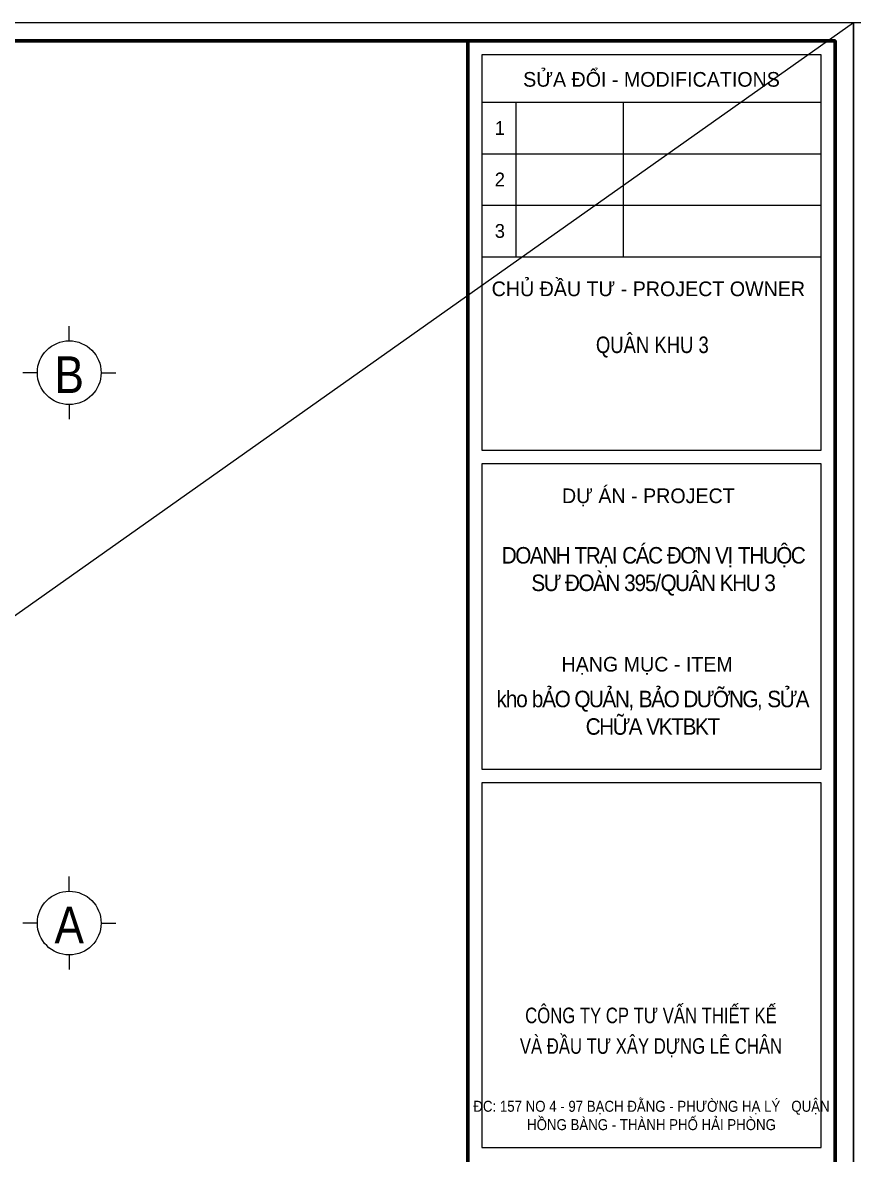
# Model space of a CAD drawing. Header units: millimetres. Extents: x -211129 to 461116, y -574633 to 115.
# Drawn here: x -24463 to -15409, y -544029 to -531691 of the extents above; entities that cross this region are included whole.
import ezdxf
from ezdxf.enums import TextEntityAlignment as Align

# ---------------------------------------------------------------- set-up
doc = ezdxf.new("R2010")
doc.units = ezdxf.units.MM
doc.header["$MEASUREMENT"] = 0
doc.layers.get('Defpoints').update_dxf_attribs({"color": 1})
for name, color, linetype, lineweight in [('08. Net Text', 3, 'Continuous', 13), ('Khungten_LCDI', 7, 'Continuous', 5), ('LC ISO', 153, 'Continuous', 13), ('LC Net manh', 133, 'Continuous', 5), ('LC Net thay', 63, 'Continuous', 25), ('LC Text1', 3, 'Continuous', 20)]:
    doc.layers.add(name, color=color, linetype=linetype, lineweight=lineweight)
doc.layers.add('KCS_Plotter', color=11, linetype='Continuous', plot=False)
doc.styles.add('Khungten', font='VHAVAN.TTF', dxfattribs={"width": 0.9, "height": 5000})
doc.styles.add('LC 1', font='VHAVANB.TTF')
doc.styles.add('Text Khung Ten', font='VHAVAN.TTF')
doc.styles.add('Title', font='VHBLACK.TTF', dxfattribs={"width": 0.8})

# ---------------------------------------------------------------- blocks, each defined once
blk = doc.blocks.new('TTRUC')
at = {"layer": 'LC ISO'}
for p, q in [((0, 6.95), (0, 10.13)), ((-6.95, 0), (-10.13, 0)), ((6.95, 0), (10.13, 0)), ((0, -6.95), (0, -10.13))]:
    blk.add_line(p, q, dxfattribs=at)
at = {"layer": 'LC Net manh'}
blk.add_circle((0, 0), 6.95, dxfattribs=at)
blk = doc.blocks.new('lcdi fix')
at = {"layer": 'Defpoints', "lineweight": 0}
blk.add_lwpolyline([(-1200, -14850), (-1200, 14850), (40800, 14850), (40800, -14850)], close=True, dxfattribs=at)
at = {"layer": 'Khungten_LCDI', "color": 5, "lineweight": 60}
blk.add_line((36600, 14650), (36600, -14650), dxfattribs=at)
at = {"layer": 'Khungten_LCDI', "color": 5, "lineweight": 25}
blk.add_line((40600, -14650), (40600, 14650), dxfattribs=at)
at = {"layer": 'Khungten_LCDI', "color": 9, "lineweight": 15}
for p, q in [((36750, 13981.3), (40450, 13981.3)), ((37122.7, 13981.3), (37122.7, 12296.8)), ((38292.8, 13981.3), (38292.8, 12296.8)), ((36750, 13419.8), (40450, 13419.8)), ((36750, 12858.3), (40450, 12858.3)), ((36750, 12296.8), (40450, 12296.8))]:
    blk.add_line(p, q, dxfattribs=at)
at = {"layer": 'Khungten_LCDI', "color": 5, "lineweight": 60}
blk.add_lwpolyline([(0, -14650), (0, 14650), (40600, 14650), (40600, -14650)], close=True, dxfattribs=at)
at = {"layer": 'Khungten_LCDI', "color": 9, "lineweight": 15}
for points in [[(36750, 10190.4), (40450, 10190.4), (40450, 14500), (36750, 14500)], [(36750, 6711.5), (40450, 6711.5), (40450, 10040.4), (36750, 10040.4)], [(36750, 2587.2), (40450, 2587.2), (40450, 6561.5), (36750, 6561.5)]]:
    blk.add_lwpolyline(points, close=True, dxfattribs=at)
at = {"color": 7, "style": 'Khungten'}
for s, p in [('söa ®æi - modifications', (38600, 14151.5)), ('chñ ®Çu t\xad - project owner', (38565.6, 11868.2)), ('dù ¸n - project', (38565.6, 9611.8)), ('h¹ng môc - item', (38552.5, 7775.6))]:
    blk.add_text(s, height=160, dxfattribs=at).set_placement(p, align=Align.CENTER)
at = {"color": 7, "style": 'Title', "width": 0.8}
for s, p in [('c«ng ty cp t\xad vÊn thiÕt kÕ', (38594.2, 3941.9)), ('vµ ®Çu t\xad x©y dùng lª ch©n', (38594.2, 3608.6))]:
    blk.add_text(s, height=170, dxfattribs=at).set_placement(p, align=Align.CENTER)
at = {"color": 4, "char_height": 180, "attachment_point": 5, "style": 'Khungten'}
for s, insert, width in [('{\\f.VnArialH|b0|i0|c0|p34;\\W0.8;qu©n khu 3}', (38609, 11313), 2315.239), ('{\\f.VnArialH|b0|i0|c0|p34;\\W0.9;\\T0.9;doanh tr¹i c¸c ®¬n vÞ thuéc s\xad ®oµn 395/qu©n khu 3}', (38616.6, 8868.3), 3461.975), ('{\\f.VnArialH|b0|i0|c0|p34;\\T0.9;kho b\\fArial|b0|i0|c0|p34;ẢO QUẢN, BẢO DƯỠNG, SỬA CHỮA VKTBKT}', (38609, 7325.4), 3712.556)]:
    blk.add_mtext(s, dxfattribs=dict(at, insert=insert, width=width))
at = {"color": 7, "insert": (38600, 3096.5), "char_height": 120, "attachment_point": 2, "style": 'Khungten'}
blk.add_mtext_dynamic_manual_height_columns('®c: 157 no 4 - 97 b¹ch ®»ng - ph\xadêng h¹ lý   quËn hång bµng - thµnh phè h¶i phßng ', width=3886.569, gutter_width=25, heights=[0], dxfattribs=at)
at = {"color": 7, "style": 'Khungten', "width": 0.8}
for tag, p in [('REVISION', (39498.8, -10746.3)), ('NGAYHT', (39546.1, -11609.4))]:
    blk.add_attdef(tag, text='', height=200, dxfattribs=at).set_placement(p, align=Align.CENTER)
at = {"layer": '08. Net Text', "color": 7, "style": 'Text Khung Ten'}
blk.add_text('1', height=150, dxfattribs=at).set_placement((36891.7, 13626.8))
at = {"layer": '08. Net Text', "color": 7, "ltscale": 2, "style": 'Text Khung Ten'}
for s, p in [('2', (36891.7, 13065.3)), ('3', (36891.7, 12503.8))]:
    blk.add_text(s, height=150, dxfattribs=at).set_placement(p)
at = {"layer": 'LC Text1', "color": 3, "style": 'LC 1', "width": 1.834006}
for tag, p, p2 in [('TENBANVE1', (36912.7, -8885.8), (40339.1, -8885.8)), ('TENBANVE2', (36912.7, -9562.5), (40339.1, -9562.5))]:
    blk.add_attdef(tag, text='', height=250, dxfattribs=at).set_placement(p, p2, align=Align.FIT)
at = {"layer": 'LC Text1', "style": 'Title', "width": 0.7}
blk.add_attdef('SOBANVE', text='', height=250, dxfattribs=at).set_placement((39562, -13896.2), align=Align.CENTER)

msp = doc.modelspace()

# ---------------------------------------------------------------- linework, layer by layer
at = {"layer": 'KCS_Plotter', "ltscale": 250}
msp.add_line((-57409.4, -561391.2), (-15409.4, -531691.2), dxfattribs=at)

# ---------------------------------------------------------------- block references
at = {"layer": 'LC ISO', "xscale": 50, "yscale": 50, "zscale": 50, "rotation": 180}
for p in [(-23955.4, -535507.6), (-23955.4, -541507.6)]:
    msp.add_blockref('TTRUC', p, dxfattribs=at)
at = {"layer": 'LC Net thay'}
msp.add_blockref('lcdi fix', (-56209.4, -546541.2), dxfattribs=at)
at = {"layer": 'LC Net thay', "xscale": 1.44585, "yscale": 1.44585, "zscale": 1.44585}
msp.add_blockref('lcdi fix', (-13674.4, -553162.1), dxfattribs=at)

# ---------------------------------------------------------------- texts
at = {"layer": 'LC Text1', "ltscale": 0.2, "style": 'LC 1', "width": 0.9}
for s, p in [('b', (-23955.4, -535849.3)), ('a', (-23955.4, -541849.3))]:
    msp.add_text(s, height=400, dxfattribs=at).set_placement(p, align=Align.BOTTOM_CENTER)

doc.saveas('drawing.dxf')
